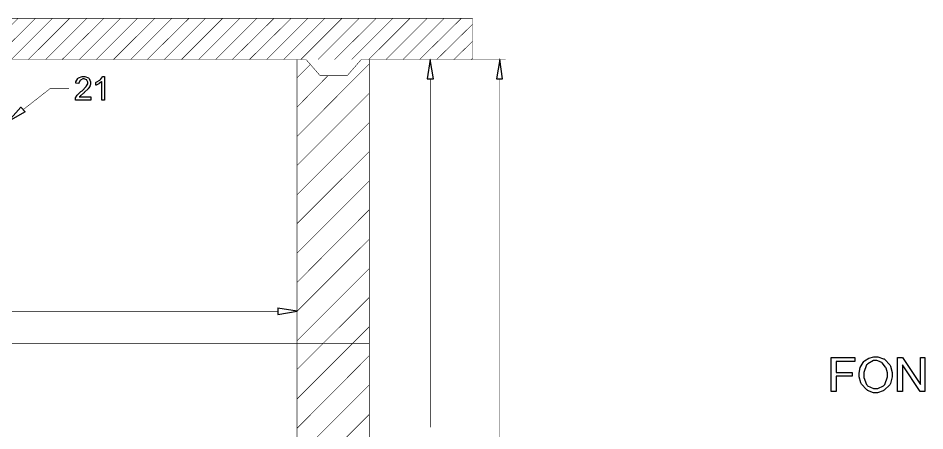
# Model space of a CAD drawing. Header units: metres. Extents: x -593 to 248, y 430 to 1024.
# Drawn here: x -232.1 to -160.2, y 938 to 970.8 of the extents above; entities that cross this region are included whole.
import ezdxf

# ---------------------------------------------------------------- set-up
doc = ezdxf.new("R2010")
doc.units = ezdxf.units.M
doc.header["$MEASUREMENT"] = 0
for name, color, linetype in [('C00-00-00-BLACK', 7, 'Continuous'), ('C00-7E-FF', 150, 'Continuous'), ('CFF-7E-00', 30, 'Continuous')]:
    doc.layers.add(name, color=color, linetype=linetype)

msp = doc.modelspace()

# ---------------------------------------------------------------- linework, layer by layer
at = {"layer": 'C00-00-00-BLACK', "const_width": 0.0423}
for points in [[(-196.094, 970.744), (-295.167, 970.744)], [(-235.367, 967.479), (-232.101, 970.744)], [(-234.01, 967.479), (-230.744, 970.744)], [(-232.652, 967.479), (-229.386, 970.744)], [(-231.295, 967.479), (-228.029, 970.744)], [(-229.938, 967.479), (-226.672, 970.744)], [(-228.621, 967.479), (-225.314, 970.744)], [(-227.265, 967.479), (-224, 970.744)], [(-225.91, 967.479), (-222.642, 970.744)], [(-224.554, 967.479), (-221.285, 970.744)], [(-223.196, 967.479), (-219.928, 970.744)], [(-221.88, 967.479), (-218.57, 970.744)], [(-220.523, 967.479), (-217.258, 970.744)], [(-219.165, 967.479), (-215.901, 970.744)], [(-217.808, 967.479), (-214.544, 970.744)], [(-216.451, 967.479), (-213.186, 970.744)], [(-215.136, 967.479), (-211.829, 970.744)], [(-213.779, 967.479), (-210.471, 970.744)], [(-212.421, 967.479), (-209.157, 970.744)], [(-211.064, 967.479), (-207.799, 970.744)], [(-209.707, 967.479), (-206.442, 970.744)], [(-208.349, 967.479), (-205.084, 970.744)], [(-207.035, 967.479), (-203.727, 970.744)], [(-205.677, 967.479), (-202.413, 970.744)], [(-204.322, 967.479), (-201.055, 970.744)], [(-202.965, 967.479), (-199.698, 970.744)], [(-201.608, 967.479), (-198.34, 970.744)], [(-200.293, 967.479), (-196.983, 970.744)], [(-198.936, 967.479), (-196.094, 970.278)], [(-196.094, 967.479), (-196.094, 970.744)], [(-197.578, 967.479), (-196.094, 968.92)], [(-281.975, 967.479), (-209.284, 967.479)], [(-210.003, 898.77), (-210.003, 967.479)], [(-206.019, 966.209), (-208.181, 966.209), (-209.284, 967.479)], [(-206.019, 966.209), (-204.915, 967.479)], [(-204.915, 967.479), (-196.094, 967.479)], [(-204.28, 897.116), (-204.28, 967.479)], [(-196.221, 967.479), (-196.094, 967.563)], [(-210.003, 961.376), (-204.28, 967.14)], [(-210.003, 966.04), (-208.945, 967.099)], [(-210.003, 963.709), (-207.546, 966.209)], [(-210.003, 959.087), (-204.28, 964.81)], [(-210.003, 956.755), (-204.28, 962.478)], [(-210.003, 954.466), (-204.28, 960.189)], [(-210.003, 952.136), (-204.28, 957.859)], [(-210.003, 949.805), (-204.28, 955.57)], [(-210.003, 947.517), (-204.28, 953.237)], [(-210.003, 945.182), (-204.28, 950.906)], [(-210.003, 942.894), (-204.28, 948.617)], [(-210.003, 940.563), (-204.28, 946.286)], [(-286.981, 944.972), (-204.28, 944.972)], [(-210.003, 938.232), (-204.28, 943.997)], [(-210.003, 935.944), (-204.28, 941.667)], [(-210.003, 933.612), (-204.28, 939.335)]]:
    msp.add_lwpolyline(points, dxfattribs=at)
at = {"layer": 'C00-7E-FF', "const_width": 0.0423}
for points in [[(-203.77, 967.479), (-198.979, 967.479)], [(-198.298, 967.479), (-193.465, 967.479)], [(-199.444, 965.955), (-199.444, 938.317)], [(-193.929, 965.955), (-193.929, 937.512)], [(-231.721, 963.495), (-229.556, 965.19), (-228.072, 965.19)], [(-210.003, 951.543), (-210.003, 947.006)], [(-211.533, 947.517), (-242.281, 947.517)]]:
    msp.add_lwpolyline(points, dxfattribs=at)
for points in [[(-199.698, 965.955), (-199.189, 965.955), (-199.444, 967.479), (-199.698, 965.955)], [(-194.187, 965.955), (-193.719, 965.955), (-193.929, 967.479), (-194.187, 965.955)], [(-231.548, 963.326), (-232.906, 962.564), (-231.89, 963.709), (-231.548, 963.326)], [(-211.533, 947.77), (-211.533, 947.259), (-210.003, 947.517), (-211.533, 947.77)]]:
    msp.add_lwpolyline(points, close=True, dxfattribs=at)
at = {"layer": 'C00-7E-FF'}
for points in [[(-199.698, 965.955), (-199.189, 965.955), (-199.444, 967.479), (-199.698, 965.955)], [(-194.187, 965.955), (-193.719, 965.955), (-193.929, 967.479), (-194.187, 965.955)], [(-231.548, 963.326), (-232.906, 962.564), (-231.89, 963.709), (-231.548, 963.326)], [(-211.533, 947.77), (-211.533, 947.259), (-210.003, 947.517), (-211.533, 947.77)]]:
    msp.add_lwpolyline(points, close=True, dxfattribs=at)
at = {"layer": 'CFF-7E-00'}
for points in [[(-226.334, 964.514), (-226.334, 964.259), (-227.563, 964.259), (-227.563, 964.302), (-227.563, 964.396), (-227.563, 964.428), (-227.554, 964.45), (-227.417, 964.662), (-227.395, 964.683), (-227.385, 964.705), (-227.128, 964.948), (-227.096, 964.979), (-227.043, 965.011), (-226.725, 965.339), (-226.714, 965.36), (-226.694, 965.382), (-226.587, 965.558), (-226.587, 965.616), (-226.587, 965.681), (-226.662, 965.85), (-226.672, 965.871), (-226.694, 965.882), (-226.869, 965.955), (-226.926, 965.955), (-226.99, 965.955), (-227.17, 965.85), (-227.18, 965.828), (-227.202, 965.818), (-227.309, 965.634), (-227.309, 965.572), (-227.522, 965.616), (-227.522, 965.713), (-227.384, 965.977), (-227.352, 965.998), (-227.332, 966.02), (-227.028, 966.125), (-226.926, 966.125), (-226.822, 966.125), (-226.535, 966.02), (-226.503, 965.998), (-226.483, 965.966), (-226.375, 965.704), (-226.375, 965.616), (-226.375, 965.564), (-226.408, 965.424), (-226.418, 965.403), (-226.418, 965.35), (-226.524, 965.212), (-226.545, 965.19), (-226.567, 965.169), (-226.852, 964.884), (-226.884, 964.851), (-226.926, 964.819), (-227.17, 964.609), (-227.18, 964.598), (-227.191, 964.588), (-227.256, 964.524), (-227.265, 964.514), (-226.334, 964.514)], [(-225.273, 964.259), (-225.484, 964.259), (-225.484, 965.744), (-225.495, 965.724), (-225.675, 965.583), (-225.696, 965.572), (-225.718, 965.562), (-225.932, 965.456), (-225.952, 965.445), (-225.952, 965.659), (-225.921, 965.681), (-225.634, 965.85), (-225.612, 965.871), (-225.591, 965.893), (-225.411, 966.104), (-225.4, 966.125), (-225.273, 966.125), (-225.273, 964.259)], [(-167.665, 941.145), (-167.665, 943.859), (-165.801, 943.859), (-165.801, 943.522), (-167.285, 943.522), (-167.285, 942.671), (-166.011, 942.671), (-166.011, 942.375), (-167.285, 942.375), (-167.285, 941.145), (-167.665, 941.145)], [(-165.462, 942.46), (-165.462, 942.609), (-165.367, 943.053), (-165.145, 943.458), (-165.08, 943.522), (-165.028, 943.585), (-164.678, 943.807), (-164.281, 943.902), (-164.147, 943.902), (-163.977, 943.902), (-163.523, 943.754), (-163.469, 943.733), (-163.417, 943.701), (-163.032, 943.276), (-163, 943.222), (-162.98, 943.17), (-162.831, 942.67), (-162.831, 942.502), (-162.831, 942.312), (-162.98, 941.793), (-163, 941.74), (-163.032, 941.687), (-163.458, 941.262), (-163.512, 941.23), (-163.554, 941.209), (-163.999, 941.06), (-164.147, 941.06), (-164.318, 941.06), (-164.784, 941.241), (-164.826, 941.273), (-164.88, 941.306), (-165.271, 941.73), (-165.292, 941.782), (-165.324, 941.836), (-165.462, 942.305), (-165.462, 942.46)], [(-165.08, 942.46), (-165.08, 942.259), (-164.869, 941.709), (-164.826, 941.656), (-164.784, 941.614), (-164.307, 941.402), (-164.147, 941.402), (-163.977, 941.402), (-163.523, 941.614), (-163.469, 941.656), (-163.426, 941.709), (-163.213, 942.305), (-163.213, 942.502), (-163.213, 942.64), (-163.319, 943.012), (-163.339, 943.053), (-163.361, 943.096), (-163.64, 943.415), (-163.681, 943.436), (-163.713, 943.468), (-164.039, 943.605), (-164.147, 943.605), (-164.318, 943.605), (-164.774, 943.36), (-164.826, 943.307), (-164.869, 943.265), (-165.08, 942.661), (-165.08, 942.46)], [(-162.408, 941.145), (-162.408, 943.859), (-162.028, 943.859), (-160.585, 941.698), (-160.585, 943.859), (-160.244, 943.859), (-160.244, 941.145), (-160.627, 941.145), (-162.028, 943.264), (-162.028, 941.145), (-162.408, 941.145)]]:
    msp.add_lwpolyline(points, close=True, dxfattribs=at)

doc.saveas('drawing.dxf')
